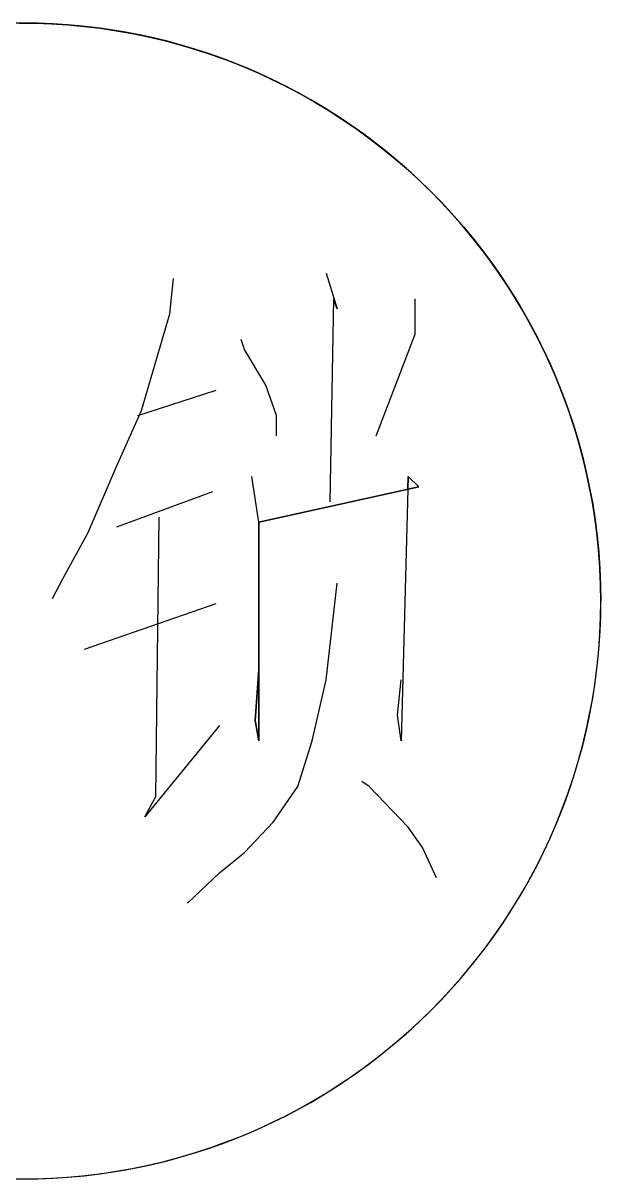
# Model space of a CAD drawing. Extents: x -255 to 255, y -5 to 709.
# Drawn here: x -142.5 to -52.5, y 38.8 to 218.8 of the extents above; entities that cross this region are included whole.
import ezdxf

# ---------------------------------------------------------------- set-up
doc = ezdxf.new("R2010")
doc.units = 0
doc.header["$LTSCALE"] = 1000
doc.layers.add('TJ(电气专业D)', color=142, linetype='CONTINUOUS')

# ---------------------------------------------------------------- blocks, each defined once
blk = doc.blocks.new('HC002698005707')
at = {"layer": 'TJ(电气专业D)'}
for p, q in [((-1.4188, 2.1881, 20), (-1.4389, 2.188, 20)), ((-1.4061, 2.1879, 20), (-1.4314, 2.1881, 20)), ((-1.4061, 2.1879, 20), (-1.4314, 2.1881, 20)), ((-1.4314, 2.1881, 20), (-1.4061, 2.1879, 20)), ((-1.4061, 2.1879, 20), (-1.4314, 2.1881, 20)), ((-1.3987, 2.1877, 20), (-1.4188, 2.1881, 20)), ((-1.3807, 2.187, 20), (-1.4061, 2.1879, 20)), ((-1.3807, 2.187, 20), (-1.4061, 2.1879, 20)), ((-1.4061, 2.1879, 20), (-1.3807, 2.187, 20)), ((-1.3807, 2.187, 20), (-1.4061, 2.1879, 20)), ((-1.3786, 2.1869, 20), (-1.3987, 2.1877, 20)), ((-1.3554, 2.1854, 20), (-1.3807, 2.187, 20)), ((-1.3554, 2.1854, 20), (-1.3807, 2.187, 20)), ((-1.3807, 2.187, 20), (-1.3554, 2.1854, 20)), ((-1.3554, 2.1854, 20), (-1.3807, 2.187, 20)), ((-1.3585, 2.1857, 20), (-1.3786, 2.1869, 20)), ((-1.3385, 2.1839, 20), (-1.3585, 2.1857, 20)), ((-1.3302, 2.1831, 20), (-1.3554, 2.1854, 20)), ((-1.3302, 2.1831, 20), (-1.3554, 2.1854, 20)), ((-1.3554, 2.1854, 20), (-1.3302, 2.1831, 20)), ((-1.3302, 2.1831, 20), (-1.3554, 2.1854, 20)), ((-1.3185, 2.1818, 20), (-1.3385, 2.1839, 20)), ((-1.305, 2.1801, 20), (-1.3302, 2.1831, 20)), ((-1.305, 2.1801, 20), (-1.3302, 2.1831, 20)), ((-1.3302, 2.1831, 20), (-1.305, 2.1801, 20)), ((-1.305, 2.1801, 20), (-1.3302, 2.1831, 20)), ((-1.2986, 2.1792, 20), (-1.3185, 2.1818, 20)), ((-1.2799, 2.1763, 20), (-1.305, 2.1801, 20)), ((-1.2799, 2.1763, 20), (-1.305, 2.1801, 20)), ((-1.305, 2.1801, 20), (-1.2799, 2.1763, 20)), ((-1.2799, 2.1763, 20), (-1.305, 2.1801, 20)), ((-1.2787, 2.1761, 20), (-1.2986, 2.1792, 20)), ((-1.255, 2.1719, 20), (-1.2799, 2.1763, 20)), ((-1.255, 2.1719, 20), (-1.2799, 2.1763, 20)), ((-1.2799, 2.1763, 20), (-1.255, 2.1719, 20)), ((-1.255, 2.1719, 20), (-1.2799, 2.1763, 20)), ((-1.2589, 2.1726, 20), (-1.2787, 2.1761, 20)), ((-1.2392, 2.1687, 20), (-1.2589, 2.1726, 20)), ((-1.2301, 2.1667, 20), (-1.255, 2.1719, 20)), ((-1.2301, 2.1667, 20), (-1.255, 2.1719, 20)), ((-1.255, 2.1719, 20), (-1.2301, 2.1667, 20)), ((-1.2301, 2.1667, 20), (-1.255, 2.1719, 20)), ((-1.2195, 2.1643, 20), (-1.2392, 2.1687, 20)), ((-1.2055, 2.1609, 20), (-1.2301, 2.1667, 20)), ((-1.2055, 2.1609, 20), (-1.2301, 2.1667, 20)), ((-1.2301, 2.1667, 20), (-1.2055, 2.1609, 20)), ((-1.2055, 2.1609, 20), (-1.2301, 2.1667, 20)), ((-1.2, 2.1595, 20), (-1.2195, 2.1643, 20)), ((-1.181, 2.1544, 20), (-1.2055, 2.1609, 20)), ((-1.181, 2.1544, 20), (-1.2055, 2.1609, 20)), ((-1.2055, 2.1609, 20), (-1.181, 2.1544, 20)), ((-1.181, 2.1544, 20), (-1.2055, 2.1609, 20)), ((-1.1806, 2.1543, 20), (-1.2, 2.1595, 20)), ((-1.1567, 2.1471, 20), (-1.181, 2.1544, 20)), ((-1.1567, 2.1471, 20), (-1.181, 2.1544, 20)), ((-1.181, 2.1544, 20), (-1.1567, 2.1471, 20)), ((-1.1567, 2.1471, 20), (-1.181, 2.1544, 20)), ((-1.1613, 2.1486, 20), (-1.1806, 2.1543, 20)), ((-1.1422, 2.1425, 20), (-1.1613, 2.1486, 20)), ((-1.1326, 2.1392, 20), (-1.1567, 2.1471, 20)), ((-1.1326, 2.1392, 20), (-1.1567, 2.1471, 20)), ((-1.1567, 2.1471, 20), (-1.1326, 2.1392, 20)), ((-1.1326, 2.1392, 20), (-1.1567, 2.1471, 20)), ((-1.1232, 2.136, 20), (-1.1422, 2.1425, 20)), ((-1.1087, 2.1307, 20), (-1.1326, 2.1392, 20)), ((-1.1087, 2.1307, 20), (-1.1326, 2.1392, 20)), ((-1.1326, 2.1392, 20), (-1.1087, 2.1307, 20)), ((-1.1087, 2.1307, 20), (-1.1326, 2.1392, 20)), ((-1.1043, 2.129, 20), (-1.1232, 2.136, 20)), ((-1.0851, 2.1214, 20), (-1.1087, 2.1307, 20)), ((-1.0851, 2.1214, 20), (-1.1087, 2.1307, 20)), ((-1.1087, 2.1307, 20), (-1.0851, 2.1214, 20)), ((-1.0851, 2.1214, 20), (-1.1087, 2.1307, 20)), ((-1.0856, 2.1216, 20), (-1.1043, 2.129, 20)), ((-1.0671, 2.1138, 20), (-1.0856, 2.1216, 20)), ((-1.0617, 2.1115, 20), (-1.0851, 2.1214, 20)), ((-1.0617, 2.1115, 20), (-1.0851, 2.1214, 20)), ((-1.0851, 2.1214, 20), (-1.0617, 2.1115, 20)), ((-1.0617, 2.1115, 20), (-1.0851, 2.1214, 20)), ((-1.0487, 2.1056, 20), (-1.0671, 2.1138, 20)), ((-1.0387, 2.1009, 20), (-1.0617, 2.1115, 20)), ((-1.0387, 2.1009, 20), (-1.0617, 2.1115, 20)), ((-1.0617, 2.1115, 20), (-1.0387, 2.1009, 20)), ((-1.0387, 2.1009, 20), (-1.0617, 2.1115, 20)), ((-1.0305, 2.097, 20), (-1.0487, 2.1056, 20)), ((-1.016, 2.0897, 20), (-1.0387, 2.1009, 20)), ((-1.016, 2.0897, 20), (-1.0387, 2.1009, 20)), ((-1.0387, 2.1009, 20), (-1.016, 2.0897, 20)), ((-1.016, 2.0897, 20), (-1.0387, 2.1009, 20)), ((-1.0126, 2.088, 20), (-1.0305, 2.097, 20)), ((-0.9935, 2.0779, 20), (-1.016, 2.0897, 20)), ((-0.9935, 2.0779, 20), (-1.016, 2.0897, 20)), ((-1.016, 2.0897, 20), (-0.9935, 2.0779, 20)), ((-0.9935, 2.0779, 20), (-1.016, 2.0897, 20)), ((-0.9948, 2.0786, 20), (-1.0126, 2.088, 20)), ((-0.9773, 2.0688, 20), (-0.9948, 2.0786, 20)), ((-0.9715, 2.0654, 20), (-0.9935, 2.0779, 20)), ((-0.9715, 2.0654, 20), (-0.9935, 2.0779, 20)), ((-0.9935, 2.0779, 20), (-0.9715, 2.0654, 20)), ((-0.9715, 2.0654, 20), (-0.9935, 2.0779, 20)), ((-0.9599, 2.0586, 20), (-0.9773, 2.0688, 20)), ((-0.9497, 2.0523, 20), (-0.9715, 2.0654, 20)), ((-0.9497, 2.0523, 20), (-0.9715, 2.0654, 20)), ((-0.9715, 2.0654, 20), (-0.9497, 2.0523, 20)), ((-0.9497, 2.0523, 20), (-0.9715, 2.0654, 20)), ((-0.9428, 2.048, 20), (-0.9599, 2.0586, 20)), ((-0.9284, 2.0386, 20), (-0.9497, 2.0523, 20)), ((-0.9284, 2.0386, 20), (-0.9497, 2.0523, 20)), ((-0.9497, 2.0523, 20), (-0.9284, 2.0386, 20)), ((-0.9284, 2.0386, 20), (-0.9497, 2.0523, 20)), ((-0.926, 2.037, 20), (-0.9428, 2.048, 20)), ((-0.9074, 2.0243, 20), (-0.9284, 2.0386, 20)), ((-0.9074, 2.0243, 20), (-0.9284, 2.0386, 20)), ((-0.9284, 2.0386, 20), (-0.9074, 2.0243, 20)), ((-0.9074, 2.0243, 20), (-0.9284, 2.0386, 20)), ((-0.9094, 2.0257, 20), (-0.926, 2.037, 20)), ((-0.893, 2.014, 20), (-0.9094, 2.0257, 20)), ((-0.8869, 2.0095, 20), (-0.9074, 2.0243, 20)), ((-0.8869, 2.0095, 20), (-0.9074, 2.0243, 20)), ((-0.9074, 2.0243, 20), (-0.8869, 2.0095, 20)), ((-0.8869, 2.0095, 20), (-0.9074, 2.0243, 20)), ((-0.8769, 2.0019, 20), (-0.893, 2.014, 20)), ((-0.8668, 1.994, 20), (-0.8869, 2.0095, 20)), ((-0.8668, 1.994, 20), (-0.8869, 2.0095, 20)), ((-0.8869, 2.0095, 20), (-0.8668, 1.994, 20)), ((-0.8668, 1.994, 20), (-0.8869, 2.0095, 20)), ((-0.8611, 1.9895, 20), (-0.8769, 2.0019, 20)), ((-0.8471, 1.978, 20), (-0.8668, 1.994, 20)), ((-0.8471, 1.978, 20), (-0.8668, 1.994, 20)), ((-0.8668, 1.994, 20), (-0.8471, 1.978, 20)), ((-0.8471, 1.978, 20), (-0.8668, 1.994, 20)), ((-0.8456, 1.9767, 20), (-0.8611, 1.9895, 20)), ((-0.8279, 1.9615, 20), (-0.8471, 1.978, 20)), ((-0.8279, 1.9615, 20), (-0.8471, 1.978, 20)), ((-0.8471, 1.978, 20), (-0.8279, 1.9615, 20)), ((-0.8279, 1.9615, 20), (-0.8471, 1.978, 20)), ((-0.8304, 1.9636, 20), (-0.8456, 1.9767, 20)), ((-0.8154, 1.9502, 20), (-0.8304, 1.9636, 20)), ((-0.8092, 1.9444, 20), (-0.8279, 1.9615, 20)), ((-0.8092, 1.9444, 20), (-0.8279, 1.9615, 20)), ((-0.8279, 1.9615, 20), (-0.8092, 1.9444, 20)), ((-0.8092, 1.9444, 20), (-0.8279, 1.9615, 20)), ((-0.8008, 1.9364, 20), (-0.8154, 1.9502, 20)), ((-0.791, 1.9268, 20), (-0.8092, 1.9444, 20)), ((-0.791, 1.9268, 20), (-0.8092, 1.9444, 20)), ((-0.8092, 1.9444, 20), (-0.791, 1.9268, 20)), ((-0.791, 1.9268, 20), (-0.8092, 1.9444, 20)), ((-0.7865, 1.9223, 20), (-0.8008, 1.9364, 20)), ((-0.7732, 1.9086, 20), (-0.791, 1.9268, 20)), ((-0.7732, 1.9086, 20), (-0.791, 1.9268, 20)), ((-0.791, 1.9268, 20), (-0.7732, 1.9086, 20)), ((-0.7732, 1.9086, 20), (-0.791, 1.9268, 20)), ((-0.7725, 1.9078, 20), (-0.7865, 1.9223, 20)), ((-0.756, 1.89, 20), (-0.7732, 1.9086, 20)), ((-0.756, 1.89, 20), (-0.7732, 1.9086, 20)), ((-0.7732, 1.9086, 20), (-0.756, 1.89, 20)), ((-0.756, 1.89, 20), (-0.7732, 1.9086, 20)), ((-0.7588, 1.8931, 20), (-0.7725, 1.9078, 20)), ((-0.7454, 1.8781, 20), (-0.7588, 1.8931, 20)), ((-0.7393, 1.8709, 20), (-0.756, 1.89, 20)), ((-0.7393, 1.8709, 20), (-0.756, 1.89, 20)), ((-0.756, 1.89, 20), (-0.7393, 1.8709, 20)), ((-0.7393, 1.8709, 20), (-0.756, 1.89, 20)), ((-0.7324, 1.8627, 20), (-0.7454, 1.8781, 20)), ((-0.7232, 1.8514, 20), (-0.7393, 1.8709, 20)), ((-0.7232, 1.8514, 20), (-0.7393, 1.8709, 20)), ((-0.7393, 1.8709, 20), (-0.7232, 1.8514, 20)), ((-0.7232, 1.8514, 20), (-0.7393, 1.8709, 20)), ((-0.7198, 1.8471, 20), (-0.7324, 1.8627, 20)), ((-0.7076, 1.8314, 20), (-0.7232, 1.8514, 20)), ((-0.7076, 1.8314, 20), (-0.7232, 1.8514, 20)), ((-0.7232, 1.8514, 20), (-0.7076, 1.8314, 20)), ((-0.7076, 1.8314, 20), (-0.7232, 1.8514, 20)), ((-0.7075, 1.8312, 20), (-0.7198, 1.8471, 20)), ((-0.6925, 1.811, 20), (-0.7076, 1.8314, 20)), ((-0.6925, 1.811, 20), (-0.7076, 1.8314, 20)), ((-0.7076, 1.8314, 20), (-0.6925, 1.811, 20)), ((-0.6925, 1.811, 20), (-0.7076, 1.8314, 20)), ((-0.6955, 1.8151, 20), (-0.7075, 1.8312, 20)), ((-0.6839, 1.7986, 20), (-0.6955, 1.8151, 20)), ((-0.6781, 1.7901, 20), (-0.6925, 1.811, 20)), ((-0.6781, 1.7901, 20), (-0.6925, 1.811, 20)), ((-0.6925, 1.811, 20), (-0.6781, 1.7901, 20)), ((-0.6781, 1.7901, 20), (-0.6925, 1.811, 20)), ((-1.1965, 1.7352, 20), (-1.191, 1.7906, 20)), ((-1.1965, 1.7352, 20), (-1.191, 1.7906, 20)), ((-1.1965, 1.7352, 20), (-1.191, 1.7906, 20)), ((-1.1965, 1.7352, 20), (-1.191, 1.7906, 20)), ((-0.9528, 1.7985, 20), (-0.9361, 1.7431, 20)), ((-0.9528, 1.7985, 20), (-0.9361, 1.7431, 20)), ((-0.9528, 1.7985, 20), (-0.9361, 1.7431, 20)), ((-0.9528, 1.7985, 20), (-0.9361, 1.7431, 20)), ((-0.6727, 1.782, 20), (-0.6839, 1.7986, 20)), ((-0.6643, 1.7689, 20), (-0.6781, 1.7901, 20)), ((-0.6643, 1.7689, 20), (-0.6781, 1.7901, 20)), ((-0.6781, 1.7901, 20), (-0.6643, 1.7689, 20)), ((-0.6643, 1.7689, 20), (-0.6781, 1.7901, 20)), ((-0.6619, 1.765, 20), (-0.6727, 1.782, 20)), ((-0.651, 1.7472, 20), (-0.6643, 1.7689, 20)), ((-0.651, 1.7472, 20), (-0.6643, 1.7689, 20)), ((-0.6643, 1.7689, 20), (-0.651, 1.7472, 20)), ((-0.651, 1.7472, 20), (-0.6643, 1.7689, 20)), ((-0.6514, 1.7479, 20), (-0.6619, 1.765, 20)), ((-0.9417, 1.7589, 20), (-0.9472, 1.4424, 20)), ((-0.9417, 1.7589, 20), (-0.9472, 1.4424, 20)), ((-0.9417, 1.7589, 20), (-0.9472, 1.4424, 20)), ((-0.9417, 1.7589, 20), (-0.9472, 1.4424, 20)), ((-0.9361, 1.7431, 20), (-0.9417, 1.7589, 20)), ((-0.9361, 1.7431, 20), (-0.9417, 1.7589, 20)), ((-0.9361, 1.7431, 20), (-0.9417, 1.7589, 20)), ((-0.9361, 1.7431, 20), (-0.9417, 1.7589, 20)), ((-0.8143, 1.7035, 20), (-0.8143, 1.7589, 20)), ((-0.8143, 1.7035, 20), (-0.8143, 1.7589, 20)), ((-0.8143, 1.7035, 20), (-0.8143, 1.7589, 20)), ((-0.8143, 1.7035, 20), (-0.8143, 1.7589, 20)), ((-0.6413, 1.7305, 20), (-0.6514, 1.7479, 20)), ((-0.6384, 1.7252, 20), (-0.651, 1.7472, 20)), ((-0.6384, 1.7252, 20), (-0.651, 1.7472, 20)), ((-0.651, 1.7472, 20), (-0.6384, 1.7252, 20)), ((-0.6384, 1.7252, 20), (-0.651, 1.7472, 20)), ((-1.2407, 1.5848, 20), (-1.1965, 1.7352, 20)), ((-1.2407, 1.5848, 20), (-1.1965, 1.7352, 20)), ((-1.2407, 1.5848, 20), (-1.1965, 1.7352, 20)), ((-1.2407, 1.5848, 20), (-1.1965, 1.7352, 20)), ((-0.6316, 1.7128, 20), (-0.6413, 1.7305, 20)), ((-0.6264, 1.7029, 20), (-0.6384, 1.7252, 20)), ((-0.6264, 1.7029, 20), (-0.6384, 1.7252, 20)), ((-0.6384, 1.7252, 20), (-0.6264, 1.7029, 20)), ((-0.6264, 1.7029, 20), (-0.6384, 1.7252, 20)), ((-0.6223, 1.695, 20), (-0.6316, 1.7128, 20)), ((-1.0802, 1.6798, 20), (-1.0857, 1.6956, 20)), ((-1.0802, 1.6798, 20), (-1.0857, 1.6956, 20)), ((-1.0802, 1.6798, 20), (-1.0857, 1.6956, 20)), ((-1.0802, 1.6798, 20), (-1.0857, 1.6956, 20)), ((-0.8752, 1.5453, 20), (-0.8143, 1.7035, 20)), ((-0.8752, 1.5453, 20), (-0.8143, 1.7035, 20)), ((-0.8752, 1.5453, 20), (-0.8143, 1.7035, 20)), ((-0.8752, 1.5453, 20), (-0.8143, 1.7035, 20)), ((-0.615, 1.6802, 20), (-0.6264, 1.7029, 20)), ((-0.615, 1.6802, 20), (-0.6264, 1.7029, 20)), ((-0.6264, 1.7029, 20), (-0.615, 1.6802, 20)), ((-0.615, 1.6802, 20), (-0.6264, 1.7029, 20)), ((-0.6135, 1.677, 20), (-0.6223, 1.695, 20)), ((-1.0469, 1.6244, 20), (-1.0802, 1.6798, 20)), ((-1.0469, 1.6244, 20), (-1.0802, 1.6798, 20)), ((-1.0469, 1.6244, 20), (-1.0802, 1.6798, 20)), ((-1.0469, 1.6244, 20), (-1.0802, 1.6798, 20)), ((-0.6043, 1.6573, 20), (-0.615, 1.6802, 20)), ((-0.6043, 1.6573, 20), (-0.615, 1.6802, 20)), ((-0.615, 1.6802, 20), (-0.6043, 1.6573, 20)), ((-0.6043, 1.6573, 20), (-0.615, 1.6802, 20)), ((-0.605, 1.6588, 20), (-0.6135, 1.677, 20)), ((-0.5969, 1.6403, 20), (-0.605, 1.6588, 20)), ((-0.5942, 1.634, 20), (-0.6043, 1.6573, 20)), ((-0.5942, 1.634, 20), (-0.6043, 1.6573, 20)), ((-0.6043, 1.6573, 20), (-0.5942, 1.634, 20)), ((-0.5942, 1.634, 20), (-0.6043, 1.6573, 20)), ((-0.5892, 1.6218, 20), (-0.5969, 1.6403, 20)), ((-1.0304, 1.577, 20), (-1.0469, 1.6244, 20)), ((-1.0304, 1.577, 20), (-1.0469, 1.6244, 20)), ((-1.0304, 1.577, 20), (-1.0469, 1.6244, 20)), ((-1.0304, 1.577, 20), (-1.0469, 1.6244, 20)), ((-0.5848, 1.6105, 20), (-0.5942, 1.634, 20)), ((-0.5848, 1.6105, 20), (-0.5942, 1.634, 20)), ((-0.5942, 1.634, 20), (-0.5848, 1.6105, 20)), ((-0.5848, 1.6105, 20), (-0.5942, 1.634, 20)), ((-0.582, 1.603, 20), (-0.5892, 1.6218, 20)), ((-1.2463, 1.577, 20), (-1.1245, 1.6165, 20)), ((-1.2463, 1.577, 20), (-1.1245, 1.6165, 20)), ((-1.2463, 1.577, 20), (-1.1245, 1.6165, 20)), ((-1.2463, 1.577, 20), (-1.1245, 1.6165, 20)), ((-0.5761, 1.5867, 20), (-0.5848, 1.6105, 20)), ((-0.5761, 1.5867, 20), (-0.5848, 1.6105, 20)), ((-0.5848, 1.6105, 20), (-0.5761, 1.5867, 20)), ((-0.5761, 1.5867, 20), (-0.5848, 1.6105, 20)), ((-0.5752, 1.5841, 20), (-0.582, 1.603, 20)), ((-1.2795, 1.4978, 20), (-1.2407, 1.5848, 20)), ((-1.2795, 1.4978, 20), (-1.2407, 1.5848, 20)), ((-1.2795, 1.4978, 20), (-1.2407, 1.5848, 20)), ((-1.2795, 1.4978, 20), (-1.2407, 1.5848, 20)), ((-0.568, 1.5626, 20), (-0.5761, 1.5867, 20)), ((-0.568, 1.5626, 20), (-0.5761, 1.5867, 20)), ((-0.5761, 1.5867, 20), (-0.568, 1.5626, 20)), ((-0.568, 1.5626, 20), (-0.5761, 1.5867, 20)), ((-0.5688, 1.565, 20), (-0.5752, 1.5841, 20)), ((-1.0304, 1.5453, 20), (-1.0304, 1.577, 20)), ((-1.0304, 1.5453, 20), (-1.0304, 1.577, 20)), ((-1.0304, 1.5453, 20), (-1.0304, 1.577, 20)), ((-1.0304, 1.5453, 20), (-1.0304, 1.577, 20)), ((-0.5628, 1.5458, 20), (-0.5688, 1.565, 20)), ((-0.5606, 1.5384, 20), (-0.568, 1.5626, 20)), ((-0.5606, 1.5384, 20), (-0.568, 1.5626, 20)), ((-0.568, 1.5626, 20), (-0.5606, 1.5384, 20)), ((-0.5606, 1.5384, 20), (-0.568, 1.5626, 20)), ((-0.5573, 1.5265, 20), (-0.5628, 1.5458, 20)), ((-0.5539, 1.5139, 20), (-0.5606, 1.5384, 20)), ((-0.5539, 1.5139, 20), (-0.5606, 1.5384, 20)), ((-0.5606, 1.5384, 20), (-0.5539, 1.5139, 20)), ((-0.5539, 1.5139, 20), (-0.5606, 1.5384, 20)), ((-0.5521, 1.5071, 20), (-0.5573, 1.5265, 20)), ((-0.5479, 1.4893, 20), (-0.5539, 1.5139, 20)), ((-0.5479, 1.4893, 20), (-0.5539, 1.5139, 20)), ((-0.5539, 1.5139, 20), (-0.5479, 1.4893, 20)), ((-0.5479, 1.4893, 20), (-0.5539, 1.5139, 20)), ((-1.3239, 1.3949, 20), (-1.2795, 1.4978, 20)), ((-1.3239, 1.3949, 20), (-1.2795, 1.4978, 20)), ((-1.3239, 1.3949, 20), (-1.2795, 1.4978, 20)), ((-1.3239, 1.3949, 20), (-1.2795, 1.4978, 20)), ((-0.5475, 1.4875, 20), (-0.5521, 1.5071, 20)), ((-1.0581, 1.4107, 20), (-1.069, 1.482, 20)), ((-1.0581, 1.4107, 20), (-1.069, 1.482, 20)), ((-1.0581, 1.4107, 20), (-1.069, 1.482, 20)), ((-1.0581, 1.4107, 20), (-1.069, 1.482, 20)), ((-0.8253, 1.482, 20), (-0.8364, 1.0705, 20)), ((-0.8253, 1.482, 20), (-0.8364, 1.0705, 20)), ((-0.8253, 1.482, 20), (-0.8364, 1.0705, 20)), ((-0.8253, 1.482, 20), (-0.8364, 1.0705, 20)), ((-0.8258, 1.4623, 20), (-0.8253, 1.482, 20)), ((-0.8258, 1.4623, 20), (-0.8253, 1.482, 20)), ((-0.8258, 1.4623, 20), (-0.8253, 1.482, 20)), ((-0.8258, 1.4623, 20), (-0.8253, 1.482, 20)), ((-0.8088, 1.4661, 20), (-0.8253, 1.482, 20)), ((-0.8088, 1.4661, 20), (-0.8253, 1.482, 20)), ((-0.8253, 1.482, 20), (-0.8088, 1.4661, 20)), ((-0.8088, 1.4661, 20), (-0.8253, 1.482, 20)), ((-0.8253, 1.482, 20), (-0.8088, 1.4661, 20)), ((-0.8253, 1.482, 20), (-0.8088, 1.4661, 20)), ((-0.8088, 1.4661, 20), (-0.8253, 1.482, 20)), ((-0.8253, 1.482, 20), (-0.8088, 1.4661, 20)), ((-0.5426, 1.4645, 20), (-0.5479, 1.4893, 20)), ((-0.5426, 1.4645, 20), (-0.5479, 1.4893, 20)), ((-0.5479, 1.4893, 20), (-0.5426, 1.4645, 20)), ((-0.5426, 1.4645, 20), (-0.5479, 1.4893, 20)), ((-0.5432, 1.4679, 20), (-0.5475, 1.4875, 20)), ((-1.1301, 1.4583, 20), (-1.2795, 1.4029, 20)), ((-1.1301, 1.4583, 20), (-1.2795, 1.4029, 20)), ((-1.1301, 1.4583, 20), (-1.2795, 1.4029, 20)), ((-1.1301, 1.4583, 20), (-1.2795, 1.4029, 20)), ((-1.0581, 1.4107, 20), (-0.8088, 1.4661, 20)), ((-1.0581, 1.4107, 20), (-0.8088, 1.4661, 20)), ((-0.8088, 1.4661, 20), (-1.0581, 1.4107, 20)), ((-1.0581, 1.4107, 20), (-0.8088, 1.4661, 20)), ((-0.8088, 1.4661, 20), (-1.0581, 1.4107, 20)), ((-0.8088, 1.4661, 20), (-1.0581, 1.4107, 20)), ((-1.0581, 1.4107, 20), (-0.8088, 1.4661, 20)), ((-0.8088, 1.4661, 20), (-1.0581, 1.4107, 20)), ((-1.0581, 1.4107, 20), (-0.8258, 1.4623, 20)), ((-1.0581, 1.4107, 20), (-0.8258, 1.4623, 20)), ((-1.0581, 1.4107, 20), (-0.8258, 1.4623, 20)), ((-1.0581, 1.4107, 20), (-0.8258, 1.4623, 20)), ((-0.5394, 1.4481, 20), (-0.5432, 1.4679, 20)), ((-0.5379, 1.4395, 20), (-0.5426, 1.4645, 20)), ((-0.5379, 1.4395, 20), (-0.5426, 1.4645, 20)), ((-0.5426, 1.4645, 20), (-0.5379, 1.4395, 20)), ((-0.5379, 1.4395, 20), (-0.5426, 1.4645, 20)), ((-0.5361, 1.4283, 20), (-0.5394, 1.4481, 20)), ((-0.534, 1.4145, 20), (-0.5379, 1.4395, 20)), ((-0.534, 1.4145, 20), (-0.5379, 1.4395, 20)), ((-0.5379, 1.4395, 20), (-0.534, 1.4145, 20)), ((-0.534, 1.4145, 20), (-0.5379, 1.4395, 20)), ((-0.5332, 1.4084, 20), (-0.5361, 1.4283, 20)), ((-1.2186, 0.9834, 20), (-1.2131, 1.4187, 20)), ((-1.2186, 0.9834, 20), (-1.2131, 1.4187, 20)), ((-1.2186, 0.9834, 20), (-1.2131, 1.4187, 20)), ((-1.2186, 0.9834, 20), (-1.2131, 1.4187, 20)), ((-1.0581, 1.2129, 20), (-1.0581, 1.4107, 20)), ((-1.0581, 1.2129, 20), (-1.0581, 1.4107, 20)), ((-1.0581, 1.4107, 20), (-1.0581, 1.2129, 20)), ((-1.0581, 1.2129, 20), (-1.0581, 1.4107, 20)), ((-1.0581, 1.2129, 20), (-1.0581, 1.4107, 20)), ((-1.0581, 1.4107, 20), (-1.0581, 1.2129, 20)), ((-1.0581, 1.2129, 20), (-1.0581, 1.4107, 20)), ((-1.0581, 1.4107, 20), (-1.0581, 1.2129, 20)), ((-1.0581, 1.2129, 20), (-1.0581, 1.4107, 20)), ((-1.0581, 1.2129, 20), (-1.0581, 1.4107, 20)), ((-1.0581, 1.4107, 20), (-1.0581, 1.2129, 20)), ((-1.0581, 1.2129, 20), (-1.0581, 1.4107, 20)), ((-0.5308, 1.3893, 20), (-0.534, 1.4145, 20)), ((-0.5308, 1.3893, 20), (-0.534, 1.4145, 20)), ((-0.534, 1.4145, 20), (-0.5308, 1.3893, 20)), ((-0.5308, 1.3893, 20), (-0.534, 1.4145, 20)), ((-0.5307, 1.3884, 20), (-0.5332, 1.4084, 20)), ((-1.3627, 1.3237, 20), (-1.3239, 1.3949, 20)), ((-1.3627, 1.3237, 20), (-1.3239, 1.3949, 20)), ((-1.3627, 1.3237, 20), (-1.3239, 1.3949, 20)), ((-1.3627, 1.3237, 20), (-1.3239, 1.3949, 20)), ((-0.5283, 1.3641, 20), (-0.5308, 1.3893, 20)), ((-0.5283, 1.3641, 20), (-0.5308, 1.3893, 20)), ((-0.5308, 1.3893, 20), (-0.5283, 1.3641, 20)), ((-0.5283, 1.3641, 20), (-0.5308, 1.3893, 20)), ((-0.5287, 1.3684, 20), (-0.5307, 1.3884, 20)), ((-0.5271, 1.3484, 20), (-0.5287, 1.3684, 20)), ((-0.5265, 1.3388, 20), (-0.5283, 1.3641, 20)), ((-0.5265, 1.3388, 20), (-0.5283, 1.3641, 20)), ((-0.5283, 1.3641, 20), (-0.5265, 1.3388, 20)), ((-0.5265, 1.3388, 20), (-0.5283, 1.3641, 20)), ((-0.526, 1.3283, 20), (-0.5271, 1.3484, 20)), ((-0.5255, 1.3135, 20), (-0.5265, 1.3388, 20)), ((-0.5255, 1.3135, 20), (-0.5265, 1.3388, 20)), ((-0.5265, 1.3388, 20), (-0.5255, 1.3135, 20)), ((-0.5255, 1.3135, 20), (-0.5265, 1.3388, 20)), ((-1.3792, 1.292, 20), (-1.3627, 1.3237, 20)), ((-1.3792, 1.292, 20), (-1.3627, 1.3237, 20)), ((-1.3792, 1.292, 20), (-1.3627, 1.3237, 20)), ((-1.3792, 1.292, 20), (-1.3627, 1.3237, 20)), ((-0.9528, 1.1655, 20), (-0.9361, 1.3158, 20)), ((-0.9528, 1.1655, 20), (-0.9361, 1.3158, 20)), ((-0.9528, 1.1655, 20), (-0.9361, 1.3158, 20)), ((-0.9528, 1.1655, 20), (-0.9361, 1.3158, 20)), ((-0.5253, 1.3082, 20), (-0.526, 1.3283, 20)), ((-0.5251, 1.2881, 20), (-0.5255, 1.3135, 20)), ((-0.5251, 1.2881, 20), (-0.5255, 1.3135, 20)), ((-0.5255, 1.3135, 20), (-0.5251, 1.2881, 20)), ((-0.5251, 1.2881, 20), (-0.5255, 1.3135, 20)), ((-0.5251, 1.2881, 20), (-0.5253, 1.3082, 20)), ((-1.3295, 1.2129, 20), (-1.1245, 1.2842, 20)), ((-1.3295, 1.2129, 20), (-1.1245, 1.2842, 20)), ((-1.3295, 1.2129, 20), (-1.1245, 1.2842, 20)), ((-1.3295, 1.2129, 20), (-1.1245, 1.2842, 20)), ((-0.5255, 1.2628, 20), (-0.5251, 1.2881, 20)), ((-0.5255, 1.2628, 20), (-0.5251, 1.2881, 20)), ((-0.5255, 1.2628, 20), (-0.5251, 1.2881, 20)), ((-0.5265, 1.2374, 20), (-0.5255, 1.2628, 20)), ((-0.5265, 1.2374, 20), (-0.5255, 1.2628, 20)), ((-0.5265, 1.2374, 20), (-0.5255, 1.2628, 20)), ((-0.5283, 1.2121, 20), (-0.5265, 1.2374, 20)), ((-0.5283, 1.2121, 20), (-0.5265, 1.2374, 20)), ((-0.5283, 1.2121, 20), (-0.5265, 1.2374, 20)), ((-1.0581, 1.0705, 20), (-1.0581, 1.2129, 20)), ((-1.0581, 1.0705, 20), (-1.0581, 1.2129, 20)), ((-1.0581, 1.2129, 20), (-1.0581, 1.0705, 20)), ((-1.0581, 1.1813, 20), (-1.0581, 1.2129, 20)), ((-1.0581, 1.0705, 20), (-1.0581, 1.2129, 20)), ((-1.0581, 1.2129, 20), (-1.0581, 1.0705, 20)), ((-1.0581, 1.1813, 20), (-1.0581, 1.2129, 20)), ((-1.0581, 1.2129, 20), (-1.0581, 1.1813, 20)), ((-1.0581, 1.1813, 20), (-1.0581, 1.2129, 20)), ((-1.0581, 1.0705, 20), (-1.0581, 1.2129, 20)), ((-1.0581, 1.2129, 20), (-1.0581, 1.0705, 20)), ((-1.0581, 1.1813, 20), (-1.0581, 1.2129, 20)), ((-0.5308, 1.1869, 20), (-0.5283, 1.2121, 20)), ((-0.5308, 1.1869, 20), (-0.5283, 1.2121, 20)), ((-0.5308, 1.1869, 20), (-0.5283, 1.2121, 20)), ((-1.0581, 1.1813, 20), (-1.0636, 1.1021, 20)), ((-1.0581, 1.1813, 20), (-1.0636, 1.1021, 20)), ((-1.0636, 1.1021, 20), (-1.0581, 1.1813, 20)), ((-1.0581, 1.1813, 20), (-1.0636, 1.1021, 20)), ((-1.0636, 1.1021, 20), (-1.0581, 1.1813, 20)), ((-1.0636, 1.1021, 20), (-1.0581, 1.1813, 20)), ((-1.0581, 1.1813, 20), (-1.0636, 1.1021, 20)), ((-1.0636, 1.1021, 20), (-1.0581, 1.1813, 20)), ((-1.0581, 1.1813, 20), (-1.0581, 1.0705, 20)), ((-0.534, 1.1617, 20), (-0.5308, 1.1869, 20)), ((-0.534, 1.1617, 20), (-0.5308, 1.1869, 20)), ((-0.534, 1.1617, 20), (-0.5308, 1.1869, 20)), ((-0.9749, 1.0705, 20), (-0.9528, 1.1655, 20)), ((-0.9749, 1.0705, 20), (-0.9528, 1.1655, 20)), ((-0.9749, 1.0705, 20), (-0.9528, 1.1655, 20)), ((-0.9749, 1.0705, 20), (-0.9528, 1.1655, 20)), ((-0.842, 1.1101, 20), (-0.8364, 1.1655, 20)), ((-0.842, 1.1101, 20), (-0.8364, 1.1655, 20)), ((-0.842, 1.1101, 20), (-0.8364, 1.1655, 20)), ((-0.842, 1.1101, 20), (-0.8364, 1.1655, 20)), ((-0.5379, 1.1367, 20), (-0.534, 1.1617, 20)), ((-0.5379, 1.1367, 20), (-0.534, 1.1617, 20)), ((-0.5379, 1.1367, 20), (-0.534, 1.1617, 20)), ((-0.5426, 1.1118, 20), (-0.5379, 1.1367, 20)), ((-0.5426, 1.1118, 20), (-0.5379, 1.1367, 20)), ((-0.5426, 1.1118, 20), (-0.5379, 1.1367, 20)), ((-1.0636, 1.1021, 20), (-1.0581, 1.0705, 20)), ((-1.0636, 1.1021, 20), (-1.0581, 1.0705, 20)), ((-1.0581, 1.0705, 20), (-1.0636, 1.1021, 20)), ((-1.0636, 1.1021, 20), (-1.0581, 1.0705, 20)), ((-1.0581, 1.0705, 20), (-1.0636, 1.1021, 20)), ((-1.0581, 1.0705, 20), (-1.0636, 1.1021, 20)), ((-1.0636, 1.1021, 20), (-1.0581, 1.0705, 20)), ((-1.0581, 1.0705, 20), (-1.0636, 1.1021, 20)), ((-0.8364, 1.0705, 20), (-0.842, 1.1101, 20)), ((-0.8364, 1.0705, 20), (-0.842, 1.1101, 20)), ((-0.8364, 1.0705, 20), (-0.842, 1.1101, 20)), ((-0.8364, 1.0705, 20), (-0.842, 1.1101, 20)), ((-0.5479, 1.087, 20), (-0.5426, 1.1118, 20)), ((-0.5479, 1.087, 20), (-0.5426, 1.1118, 20)), ((-0.5479, 1.087, 20), (-0.5426, 1.1118, 20)), ((-1.119, 1.0943, 20), (-1.2353, 0.9518, 20)), ((-1.119, 1.0943, 20), (-1.2353, 0.9518, 20)), ((-1.119, 1.0943, 20), (-1.2353, 0.9518, 20)), ((-1.119, 1.0943, 20), (-1.2353, 0.9518, 20)), ((-0.5539, 1.0623, 20), (-0.5479, 1.087, 20)), ((-0.5539, 1.0623, 20), (-0.5479, 1.087, 20)), ((-0.5539, 1.0623, 20), (-0.5479, 1.087, 20)), ((-0.997, 0.9993, 20), (-0.9749, 1.0705, 20)), ((-0.997, 0.9993, 20), (-0.9749, 1.0705, 20)), ((-0.997, 0.9993, 20), (-0.9749, 1.0705, 20)), ((-0.997, 0.9993, 20), (-0.9749, 1.0705, 20)), ((-0.5606, 1.0379, 20), (-0.5539, 1.0623, 20)), ((-0.5606, 1.0379, 20), (-0.5539, 1.0623, 20)), ((-0.5606, 1.0379, 20), (-0.5539, 1.0623, 20)), ((-0.568, 1.0136, 20), (-0.5606, 1.0379, 20)), ((-0.568, 1.0136, 20), (-0.5606, 1.0379, 20)), ((-0.568, 1.0136, 20), (-0.5606, 1.0379, 20)), ((-0.5761, 0.9896, 20), (-0.568, 1.0136, 20)), ((-0.5761, 0.9896, 20), (-0.568, 1.0136, 20)), ((-0.5761, 0.9896, 20), (-0.568, 1.0136, 20)), ((-1.0358, 0.9438, 20), (-0.997, 0.9993, 20)), ((-1.0358, 0.9438, 20), (-0.997, 0.9993, 20)), ((-1.0358, 0.9438, 20), (-0.997, 0.9993, 20)), ((-1.0358, 0.9438, 20), (-0.997, 0.9993, 20)), ((-0.8863, 0.9993, 20), (-0.8973, 1.0072, 20)), ((-0.8863, 0.9993, 20), (-0.8973, 1.0072, 20)), ((-0.8863, 0.9993, 20), (-0.8973, 1.0072, 20)), ((-0.8863, 0.9993, 20), (-0.8973, 1.0072, 20)), ((-0.8253, 0.936, 20), (-0.8863, 0.9993, 20)), ((-0.8253, 0.936, 20), (-0.8863, 0.9993, 20)), ((-0.8253, 0.936, 20), (-0.8863, 0.9993, 20)), ((-0.8253, 0.936, 20), (-0.8863, 0.9993, 20)), ((-1.2353, 0.9518, 20), (-1.2186, 0.9834, 20)), ((-1.2353, 0.9518, 20), (-1.2186, 0.9834, 20)), ((-1.2353, 0.9518, 20), (-1.2186, 0.9834, 20)), ((-1.2353, 0.9518, 20), (-1.2186, 0.9834, 20)), ((-0.5848, 0.9658, 20), (-0.5761, 0.9896, 20)), ((-0.5848, 0.9658, 20), (-0.5761, 0.9896, 20)), ((-0.5848, 0.9658, 20), (-0.5761, 0.9896, 20)), ((-0.5942, 0.9422, 20), (-0.5848, 0.9658, 20)), ((-0.5942, 0.9422, 20), (-0.5848, 0.9658, 20)), ((-0.5942, 0.9422, 20), (-0.5848, 0.9658, 20)), ((-1.0802, 0.8964, 20), (-1.0358, 0.9438, 20)), ((-1.0802, 0.8964, 20), (-1.0358, 0.9438, 20)), ((-1.0802, 0.8964, 20), (-1.0358, 0.9438, 20)), ((-1.0802, 0.8964, 20), (-1.0358, 0.9438, 20)), ((-0.6043, 0.919, 20), (-0.5942, 0.9422, 20)), ((-0.6043, 0.919, 20), (-0.5942, 0.9422, 20)), ((-0.6043, 0.919, 20), (-0.5942, 0.9422, 20)), ((-0.8032, 0.9043, 20), (-0.8253, 0.936, 20)), ((-0.8032, 0.9043, 20), (-0.8253, 0.936, 20)), ((-0.8032, 0.9043, 20), (-0.8253, 0.936, 20)), ((-0.8032, 0.9043, 20), (-0.8253, 0.936, 20)), ((-0.615, 0.896, 20), (-0.6043, 0.919, 20)), ((-0.615, 0.896, 20), (-0.6043, 0.919, 20)), ((-0.615, 0.896, 20), (-0.6043, 0.919, 20)), ((-0.7811, 0.8568, 20), (-0.8032, 0.9043, 20)), ((-0.7811, 0.8568, 20), (-0.8032, 0.9043, 20)), ((-0.7811, 0.8568, 20), (-0.8032, 0.9043, 20)), ((-0.7811, 0.8568, 20), (-0.8032, 0.9043, 20)), ((-1.119, 0.8647, 20), (-1.0802, 0.8964, 20)), ((-1.119, 0.8647, 20), (-1.0802, 0.8964, 20)), ((-1.119, 0.8647, 20), (-1.0802, 0.8964, 20)), ((-1.119, 0.8647, 20), (-1.0802, 0.8964, 20)), ((-0.6264, 0.8733, 20), (-0.615, 0.896, 20)), ((-0.6264, 0.8733, 20), (-0.615, 0.896, 20)), ((-0.6264, 0.8733, 20), (-0.615, 0.896, 20)), ((-1.1689, 0.8173, 20), (-1.119, 0.8647, 20)), ((-1.1689, 0.8173, 20), (-1.119, 0.8647, 20)), ((-1.1689, 0.8173, 20), (-1.119, 0.8647, 20)), ((-1.1689, 0.8173, 20), (-1.119, 0.8647, 20)), ((-0.6384, 0.851, 20), (-0.6264, 0.8733, 20)), ((-0.6384, 0.851, 20), (-0.6264, 0.8733, 20)), ((-0.6384, 0.851, 20), (-0.6264, 0.8733, 20)), ((-0.651, 0.829, 20), (-0.6384, 0.851, 20)), ((-0.651, 0.829, 20), (-0.6384, 0.851, 20)), ((-0.651, 0.829, 20), (-0.6384, 0.851, 20)), ((-0.6643, 0.8074, 20), (-0.651, 0.829, 20)), ((-0.6643, 0.8074, 20), (-0.651, 0.829, 20)), ((-0.6643, 0.8074, 20), (-0.651, 0.829, 20)), ((-0.6781, 0.7861, 20), (-0.6643, 0.8074, 20)), ((-0.6781, 0.7861, 20), (-0.6643, 0.8074, 20)), ((-0.6781, 0.7861, 20), (-0.6643, 0.8074, 20)), ((-0.6925, 0.7653, 20), (-0.6781, 0.7861, 20)), ((-0.6925, 0.7653, 20), (-0.6781, 0.7861, 20)), ((-0.6925, 0.7653, 20), (-0.6781, 0.7861, 20)), ((-0.7076, 0.7449, 20), (-0.6925, 0.7653, 20)), ((-0.7076, 0.7449, 20), (-0.6925, 0.7653, 20)), ((-0.7076, 0.7449, 20), (-0.6925, 0.7653, 20)), ((-0.7232, 0.7249, 20), (-0.7076, 0.7449, 20)), ((-0.7232, 0.7249, 20), (-0.7076, 0.7449, 20)), ((-0.7232, 0.7249, 20), (-0.7076, 0.7449, 20)), ((-0.7393, 0.7053, 20), (-0.7232, 0.7249, 20)), ((-0.7393, 0.7053, 20), (-0.7232, 0.7249, 20)), ((-0.7393, 0.7053, 20), (-0.7232, 0.7249, 20)), ((-0.756, 0.6862, 20), (-0.7393, 0.7053, 20)), ((-0.756, 0.6862, 20), (-0.7393, 0.7053, 20)), ((-0.756, 0.6862, 20), (-0.7393, 0.7053, 20)), ((-0.7732, 0.6676, 20), (-0.756, 0.6862, 20)), ((-0.7732, 0.6676, 20), (-0.756, 0.6862, 20)), ((-0.7732, 0.6676, 20), (-0.756, 0.6862, 20)), ((-0.791, 0.6495, 20), (-0.7732, 0.6676, 20)), ((-0.791, 0.6495, 20), (-0.7732, 0.6676, 20)), ((-0.791, 0.6495, 20), (-0.7732, 0.6676, 20)), ((-0.8092, 0.6319, 20), (-0.791, 0.6495, 20)), ((-0.8092, 0.6319, 20), (-0.791, 0.6495, 20)), ((-0.8092, 0.6319, 20), (-0.791, 0.6495, 20)), ((-0.8279, 0.6148, 20), (-0.8092, 0.6319, 20)), ((-0.8279, 0.6148, 20), (-0.8092, 0.6319, 20)), ((-0.8279, 0.6148, 20), (-0.8092, 0.6319, 20)), ((-0.8471, 0.5982, 20), (-0.8279, 0.6148, 20)), ((-0.8471, 0.5982, 20), (-0.8279, 0.6148, 20)), ((-0.8471, 0.5982, 20), (-0.8279, 0.6148, 20)), ((-0.8668, 0.5822, 20), (-0.8471, 0.5982, 20)), ((-0.8668, 0.5822, 20), (-0.8471, 0.5982, 20)), ((-0.8668, 0.5822, 20), (-0.8471, 0.5982, 20)), ((-0.8869, 0.5668, 20), (-0.8668, 0.5822, 20)), ((-0.8869, 0.5668, 20), (-0.8668, 0.5822, 20)), ((-0.8869, 0.5668, 20), (-0.8668, 0.5822, 20)), ((-0.9074, 0.5519, 20), (-0.8869, 0.5668, 20)), ((-0.9074, 0.5519, 20), (-0.8869, 0.5668, 20)), ((-0.9074, 0.5519, 20), (-0.8869, 0.5668, 20)), ((-0.9284, 0.5376, 20), (-0.9074, 0.5519, 20)), ((-0.9284, 0.5376, 20), (-0.9074, 0.5519, 20)), ((-0.9284, 0.5376, 20), (-0.9074, 0.5519, 20)), ((-0.9715, 0.5108, 20), (-0.9497, 0.5239, 20)), ((-0.9715, 0.5108, 20), (-0.9497, 0.5239, 20)), ((-0.9715, 0.5108, 20), (-0.9497, 0.5239, 20)), ((-0.9497, 0.5239, 20), (-0.9284, 0.5376, 20)), ((-0.9497, 0.5239, 20), (-0.9284, 0.5376, 20)), ((-0.9497, 0.5239, 20), (-0.9284, 0.5376, 20)), ((-0.9935, 0.4983, 20), (-0.9715, 0.5108, 20)), ((-0.9935, 0.4983, 20), (-0.9715, 0.5108, 20)), ((-0.9935, 0.4983, 20), (-0.9715, 0.5108, 20)), ((-1.0387, 0.4753, 20), (-1.016, 0.4865, 20)), ((-1.0387, 0.4753, 20), (-1.016, 0.4865, 20)), ((-1.0387, 0.4753, 20), (-1.016, 0.4865, 20)), ((-1.016, 0.4865, 20), (-0.9935, 0.4983, 20)), ((-1.016, 0.4865, 20), (-0.9935, 0.4983, 20)), ((-1.016, 0.4865, 20), (-0.9935, 0.4983, 20)), ((-1.0617, 0.4647, 20), (-1.0387, 0.4753, 20)), ((-1.0617, 0.4647, 20), (-1.0387, 0.4753, 20)), ((-1.0617, 0.4647, 20), (-1.0387, 0.4753, 20)), ((-1.1087, 0.4456, 20), (-1.0851, 0.4548, 20)), ((-1.1087, 0.4456, 20), (-1.0851, 0.4548, 20)), ((-1.1087, 0.4456, 20), (-1.0851, 0.4548, 20)), ((-1.0851, 0.4548, 20), (-1.0617, 0.4647, 20)), ((-1.0851, 0.4548, 20), (-1.0617, 0.4647, 20)), ((-1.0851, 0.4548, 20), (-1.0617, 0.4647, 20)), ((-1.1567, 0.4291, 20), (-1.1326, 0.437, 20)), ((-1.1567, 0.4291, 20), (-1.1326, 0.437, 20)), ((-1.1567, 0.4291, 20), (-1.1326, 0.437, 20)), ((-1.1326, 0.437, 20), (-1.1087, 0.4456, 20)), ((-1.1326, 0.437, 20), (-1.1087, 0.4456, 20)), ((-1.1326, 0.437, 20), (-1.1087, 0.4456, 20)), ((-1.2301, 0.4095, 20), (-1.2055, 0.4153, 20)), ((-1.2301, 0.4095, 20), (-1.2055, 0.4153, 20)), ((-1.2301, 0.4095, 20), (-1.2055, 0.4153, 20)), ((-1.2055, 0.4153, 20), (-1.181, 0.4219, 20)), ((-1.2055, 0.4153, 20), (-1.181, 0.4219, 20)), ((-1.2055, 0.4153, 20), (-1.181, 0.4219, 20)), ((-1.181, 0.4219, 20), (-1.1567, 0.4291, 20)), ((-1.181, 0.4219, 20), (-1.1567, 0.4291, 20)), ((-1.181, 0.4219, 20), (-1.1567, 0.4291, 20)), ((-1.3302, 0.3931, 20), (-1.305, 0.3962, 20)), ((-1.3302, 0.3931, 20), (-1.305, 0.3962, 20)), ((-1.3302, 0.3931, 20), (-1.305, 0.3962, 20)), ((-1.305, 0.3962, 20), (-1.2799, 0.3999, 20)), ((-1.305, 0.3962, 20), (-1.2799, 0.3999, 20)), ((-1.305, 0.3962, 20), (-1.2799, 0.3999, 20)), ((-1.2799, 0.3999, 20), (-1.255, 0.4043, 20)), ((-1.2799, 0.3999, 20), (-1.255, 0.4043, 20)), ((-1.2799, 0.3999, 20), (-1.255, 0.4043, 20)), ((-1.255, 0.4043, 20), (-1.2301, 0.4095, 20)), ((-1.255, 0.4043, 20), (-1.2301, 0.4095, 20)), ((-1.255, 0.4043, 20), (-1.2301, 0.4095, 20)), ((-1.4314, 0.3881, 20), (-1.4061, 0.3883, 20)), ((-1.4314, 0.3881, 20), (-1.4061, 0.3883, 20)), ((-1.4314, 0.3881, 20), (-1.4061, 0.3883, 20)), ((-1.4061, 0.3883, 20), (-1.3807, 0.3892, 20)), ((-1.4061, 0.3883, 20), (-1.3807, 0.3892, 20)), ((-1.4061, 0.3883, 20), (-1.3807, 0.3892, 20)), ((-1.3807, 0.3892, 20), (-1.3554, 0.3908, 20)), ((-1.3807, 0.3892, 20), (-1.3554, 0.3908, 20)), ((-1.3807, 0.3892, 20), (-1.3554, 0.3908, 20)), ((-1.3554, 0.3908, 20), (-1.3302, 0.3931, 20)), ((-1.3554, 0.3908, 20), (-1.3302, 0.3931, 20)), ((-1.3554, 0.3908, 20), (-1.3302, 0.3931, 20))]:
    blk.add_line(p, q, dxfattribs=at)
at = {"layer": 'TJ(电气专业D)', "linetype": 'Continuous'}
for start, end in [(0, 180), (0, 180), (0, 180), (0, 180), (180, 0), (180, 0), (180, 0), (180, 0)]:
    blk.add_arc((-1.4251, 1.2881, 20), 0.9, start, end, dxfattribs=at)

msp = doc.modelspace()

# ---------------------------------------------------------------- block references
at = {"layer": 'TJ(电气专业D)', "xscale": 100, "yscale": 100, "zscale": 100}
msp.add_blockref('HC002698005707', (0, 0), dxfattribs=at)

doc.saveas('drawing.dxf')
